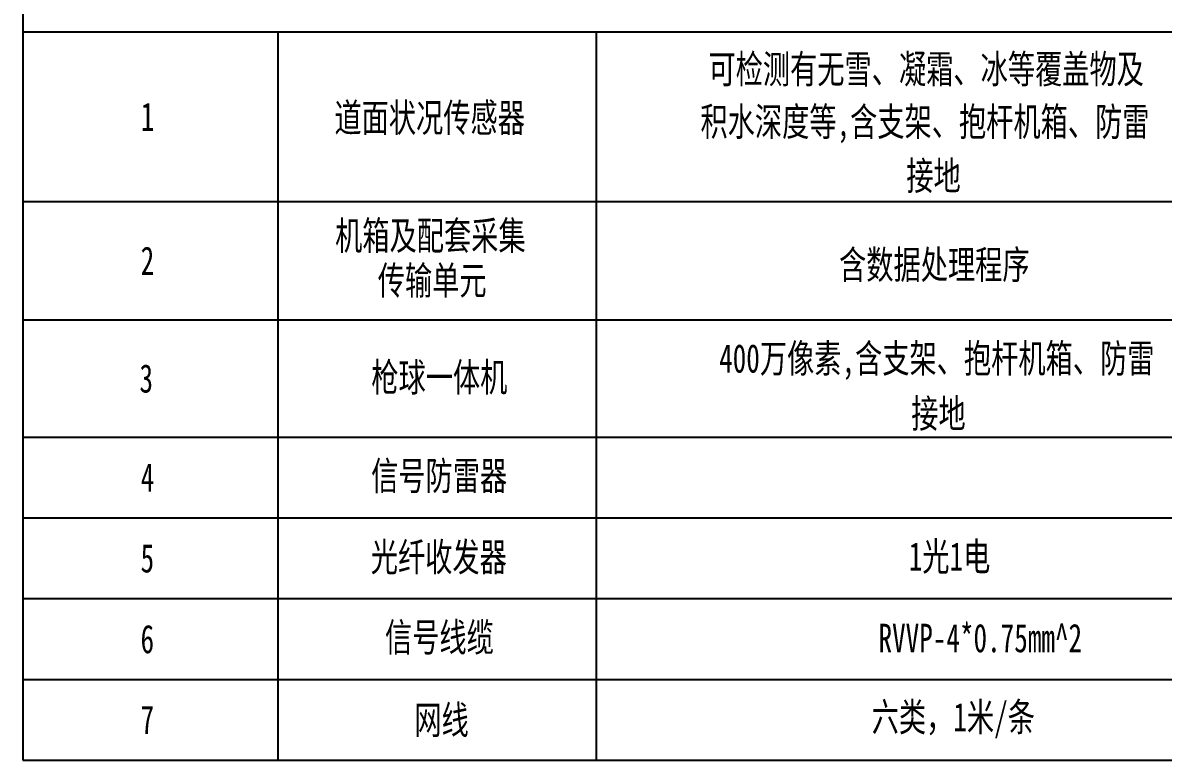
# Model space of a CAD drawing. Header units: millimetres. Extents: x 1621 to 2881, y 1542 to 1880.
# Drawn here: x 2171.3 to 2298.3, y 1657.5 to 1739.6 of the extents above; entities that cross this region are included whole.
import ezdxf

# ---------------------------------------------------------------- set-up
doc = ezdxf.new("R2010")
doc.units = ezdxf.units.MM
doc.styles.add('MtXpl__GB2312', font='', dxfattribs={"width": 0.7})
doc.styles.get('MtXpl__GB2312').set_extended_font_data('仿宋_GB2312')

msp = doc.modelspace()

# ---------------------------------------------------------------- linework, layer by layer
at = {"color": 7}
for p, q in [((2171.32, 1738.64), (2339.79, 1738.64)), ((2199.73, 1738.64), (2199.73, 1657.49)), ((2199.73, 1738.64), (2199.73, 1657.49)), ((2235.18, 1738.64), (2235.18, 1657.49)), ((2235.18, 1738.64), (2235.18, 1657.49)), ((2171.32, 1719.72), (2339.79, 1719.72)), ((2171.32, 1706.56), (2339.79, 1706.56)), ((2171.32, 1693.49), (2339.79, 1693.49)), ((2171.32, 1684.49), (2339.79, 1684.49)), ((2171.32, 1675.49), (2339.79, 1675.49)), ((2171.32, 1666.49), (2339.79, 1666.49)), ((2171.32, 1657.49), (2339.79, 1657.49)), ((2171.32, 1657.49), (2339.79, 1657.49)), ((2171.32, 1657.49), (2339.79, 1657.49)), ((2171.32, 1657.49), (2339.79, 1657.49)), ((2171.32, 1657.49), (2339.79, 1657.49))]:
    msp.add_line(p, q, dxfattribs=at)
msp.add_lwpolyline([(2171.32, 1842.58), (2171.32, 1657.49)])

# ---------------------------------------------------------------- texts
at = {"color": 7, "style": 'MtXpl__GB2312', "width": 0.7}
for s, height, p in [('可检测有无雪、凝霜、冰等覆盖物及', 3.175, (2247.69, 1732.9)), ('1', 3.17, (2184.46, 1727.6)), ('道面状况传感器', 3.175, (2206.03, 1727.48)), ('积水深度等,含支架、抱杆机箱、防雷', 3.175, (2246.8, 1727.04)), ('接地', 3.175, (2269.73, 1721.02)), ('机箱及配套采集', 3.175, (2206.11, 1714.35)), ('含数据处理程序', 3.175, (2262.24, 1711.11)), ('2', 3.17, (2184.45, 1711.55)), ('传输单元', 3.175, (2210.86, 1709.35)), ('400万像素,含支架、抱杆机箱、防雷', 3.175, (2248.88, 1700.67)), ('枪球一体机', 3.175, (2210.14, 1698.57)), ('3', 3.17, (2184.32, 1698.44)), ('接地', 3.175, (2270.28, 1694.53)), ('信号防雷器', 3.175, (2210.12, 1687.59)), ('4', 3.17, (2184.46, 1687.41)), ('光纤收发器', 3.175, (2210.08, 1678.54)), ('1光1电', 3.175, (2270, 1678.6)), ('5', 3.17, (2184.44, 1678.41)), ('信号线缆', 3.175, (2211.66, 1669.6)), ('RVVP-4*0.75mm^ 2', 3.175, (2266.63, 1669.52)), ('6', 3.17, (2184.44, 1669.41)), ('网线', 3.175, (2214.93, 1660.4)), ('六类，1米/条', 3.175, (2265.87, 1660.72)), ('7', 3.17, (2184.44, 1660.41))]:
    msp.add_text(s, height=height, dxfattribs=at).set_placement(p)

doc.saveas('drawing.dxf')
